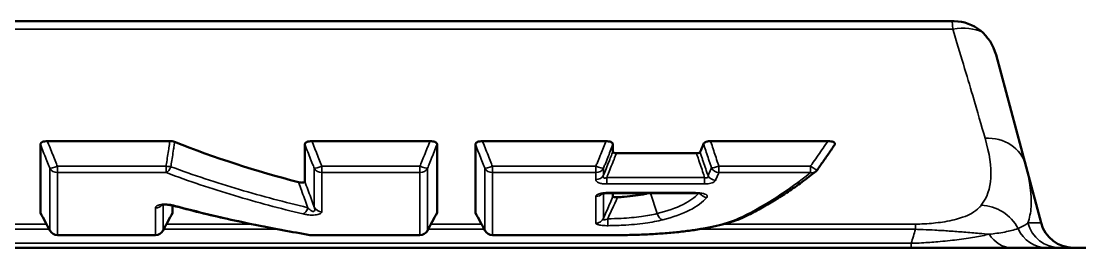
# Model space of a CAD drawing. Header units: millimetres. Extents: x 0 to 1485, y 0 to 1050.
# Drawn here: x 930.6 to 1056.8, y 837.9 to 864.9 of the extents above; entities that cross this region are included whole.
import ezdxf

# ---------------------------------------------------------------- set-up
doc = ezdxf.new("R2010")
doc.units = ezdxf.units.MM
doc.header["$LTSCALE"] = 2.5
doc.layers.add('Sichtbar (ISO)', color=7, linetype='Continuous', lineweight=50)
doc.layers.add('Sichtbar schmal (ISO)', color=7, linetype='Continuous', lineweight=35)

msp = doc.modelspace()

# ---------------------------------------------------------------- linework, layer by layer
at = {"layer": 'Sichtbar (ISO)'}
for p, q in [((1041.851, 864.934), (798.441, 864.934)), ((1046.847, 860.907), (1052.209, 840.898)), ((932.84, 842.127), (932.84, 850.25)), ((933.681, 850.645), (933.997, 850.645)), ((933.997, 850.645), (948.29, 850.645)), ((964.386, 845.842), (964.386, 850.25)), ((965.227, 850.645), (965.543, 850.645)), ((965.543, 850.645), (979.002, 850.645)), ((979.002, 850.645), (979.318, 850.645)), ((980.159, 850.25), (980.159, 842.127)), ((984.734, 842.127), (984.734, 850.25)), ((985.575, 850.645), (985.891, 850.645)), ((985.891, 850.645), (999.983, 850.645)), ((999.983, 850.645), (1000.299, 850.645)), ((1001.14, 850.25), (1001.14, 849.384)), ((1012.781, 850.645), (1012.922, 850.645)), ((1012.922, 850.645), (1025.709, 850.645)), ((1025.709, 850.645), (1026.784, 850.645)), ((1001.14, 849.384), (1001.14, 849.381)), ((1001.567, 849.2), (1011.104, 849.2)), ((1010.984, 844.448), (1000.499, 844.448)), ((1001.14, 844.448), (1001.14, 844.063)), ((948.613, 842.968), (948.613, 842.127)), ((946.578, 839.439), (934.875, 839.439)), ((978.124, 839.439), (965.167, 839.439)), ((986.769, 839.439), (1001.146, 839.439)), ((803.573, 837.934), (1036.718, 837.934)), ((1036.718, 837.934), (1048.734, 837.934)), ((1048.734, 837.934), (1052.961, 837.934)), ((1052.961, 837.934), (1054.44, 837.934)), ((1054.44, 837.934), (1056.072, 837.934)), ((1069.934, 837.934), (1056.072, 837.934))]:
    msp.add_line(p, q, dxfattribs=at)
for centre, radius, start, end in [((1024.705, 847.803), 1, 308.70936, 325.01281), ((934.875, 840.439), 1, 208.25019, 270), ((946.578, 840.439), 1, 270, 331.74981), ((978.124, 840.439), 1, 270, 331.74981), ((986.769, 840.439), 1, 208.25019, 270), ((1056.072, 841.934), 4, 195, 270), ((965.167, 840.439), 1, 260.37558, 270)]:
    msp.add_arc(centre, radius, start, end, dxfattribs=at)
for centre, major_axis, ratio, start_param, end_param in [((1042.018, 859.613), (-1.383, 5.161), 0.9357712, 4.712389, 6.0375111), ((3174.25, 1511.367), (-2416.097, 19.031), 0.7503973, 0.388556, 0.3898274), ((-1292.796, 1511.367), (2416.097, 19.031), 0.7503973, 5.893358, 5.8946293), ((-1265.091, 1512.525), (2420.238, 19.045), 0.7503987, 5.8933648, 5.8946339), ((3226.144, 1511.367), (-2416.097, 19.031), 0.7503973, 0.388556, 0.3898274)]:
    msp.add_ellipse(centre, major_axis=major_axis, ratio=ratio, start_param=start_param, end_param=end_param, dxfattribs=at)
for points, knots in [([(932.84, 850.25), (932.84, 850.31), (932.864, 850.37), (932.961, 850.47), (933.022, 850.511), (933.175, 850.576), (933.26, 850.601), (933.458, 850.636), (933.569, 850.645), (933.681, 850.645)], [0, 0, 0, 0, 0.0424652, 0.0424652, 0.07630631, 0.07630631, 0.10723055, 0.10723055, 0.14101737, 0.14101737, 0.14101737, 0.14101737]), ([(948.29, 850.645), (948.312, 850.645), (948.333, 850.644), (948.38, 850.643), (948.405, 850.641), (948.482, 850.636), (948.533, 850.63), (948.685, 850.605), (948.777, 850.579), (948.858, 850.548)], [-0.062688463, -0.062688463, -0.062688463, -0.062688463, -0.056284919, -0.056284919, -0.048683409, -0.048683409, -0.032757409, -0.032757409, 0, 0, 0, 0]), ([(964.386, 850.25), (964.386, 850.31), (964.41, 850.37), (964.507, 850.47), (964.568, 850.511), (964.72, 850.576), (964.805, 850.601), (965.004, 850.636), (965.115, 850.645), (965.227, 850.645)], [0, 0, 0, 0, 0.04246391, 0.04246391, 0.07630496, 0.07630496, 0.10722979, 0.10722979, 0.14101735, 0.14101735, 0.14101735, 0.14101735]), ([(979.318, 850.645), (979.431, 850.645), (979.543, 850.636), (979.742, 850.6), (979.827, 850.575), (979.974, 850.512), (980.032, 850.474), (980.103, 850.404), (980.123, 850.375), (980.152, 850.314), (980.159, 850.282), (980.159, 850.25)], [0, 0, 0, 0, 0.03402974, 0.03402974, 0.06489151, 0.06489151, 0.09648324, 0.09648324, 0.11798013, 0.11798013, 0.14053792, 0.14053792, 0.14053792, 0.14053792]), ([(984.734, 850.25), (984.734, 850.31), (984.758, 850.37), (984.855, 850.47), (984.916, 850.511), (985.069, 850.576), (985.154, 850.601), (985.352, 850.636), (985.463, 850.645), (985.575, 850.645)], [0, 0, 0, 0, 0.04246519, 0.04246519, 0.07630631, 0.07630631, 0.10723055, 0.10723055, 0.14101737, 0.14101737, 0.14101737, 0.14101737]), ([(1000.299, 850.645), (1000.412, 850.645), (1000.524, 850.636), (1000.723, 850.6), (1000.808, 850.575), (1000.955, 850.512), (1001.013, 850.474), (1001.083, 850.404), (1001.104, 850.375), (1001.133, 850.314), (1001.14, 850.282), (1001.14, 850.25)], [0, 0, 0, 0, 0.03402935, 0.03402935, 0.06489213, 0.06489213, 0.09648156, 0.09648156, 0.11798145, 0.11798145, 0.14053791, 0.14053791, 0.14053791, 0.14053791]), ([(1011.945, 850.322), (1011.968, 850.378), (1012.014, 850.432), (1012.144, 850.52), (1012.22, 850.555), (1012.378, 850.603), (1012.452, 850.618), (1012.612, 850.64), (1012.696, 850.645), (1012.781, 850.645)], [0, 0, 0, 0, 0.03997432, 0.03997432, 0.07314265, 0.07314265, 0.09802306, 0.09802306, 0.12351207, 0.12351207, 0.12351207, 0.12351207]), ([(1025.524, 847.23), (1025.661, 847.426), (1025.798, 847.622), (1026.071, 848.013), (1026.208, 848.209), (1026.481, 848.602), (1026.617, 848.798), (1026.889, 849.19), (1027.025, 849.387), (1027.297, 849.78), (1027.433, 849.977), (1027.569, 850.173)], [0.06592646, 0.06592646, 0.06592646, 0.06592646, 0.13802126, 0.13802126, 0.21011607, 0.21011607, 0.28221087, 0.28221087, 0.35430567, 0.35430567, 0.42640047, 0.42640047, 0.42640047, 0.42640047]), ([(1026.784, 850.645), (1026.912, 850.645), (1027.041, 850.636), (1027.251, 850.598), (1027.333, 850.576), (1027.467, 850.518), (1027.517, 850.486), (1027.592, 850.41), (1027.612, 850.368), (1027.62, 850.283), (1027.608, 850.24), (1027.58, 850.19), (1027.574, 850.182), (1027.569, 850.173)], [0, 0, 0, 0, 0.03861816, 0.03861816, 0.06823082, 0.06823082, 0.09560049, 0.09560049, 0.12567971, 0.12567971, 0.15608226, 0.15608226, 0.16228848, 0.16228848, 0.16228848, 0.16228848]), ([(1001.14, 849.381), (1001.14, 849.353), (1001.151, 849.326), (1001.199, 849.281), (1001.23, 849.262), (1001.306, 849.232), (1001.349, 849.221), (1001.451, 849.204), (1001.509, 849.2), (1001.567, 849.2)], [0, 0, 0, 0, 0.020586074, 0.020586074, 0.037426732, 0.037426732, 0.053080929, 0.053080929, 0.070671302, 0.070671302, 0.070671302, 0.070671302]), ([(1011.104, 849.2), (1011.161, 849.2), (1011.218, 849.205), (1011.32, 849.221), (1011.365, 849.233), (1011.435, 849.261), (1011.462, 849.276), (1011.505, 849.31), (1011.52, 849.328), (1011.528, 849.348)], [0, 0, 0, 0, 0.017280279, 0.017280279, 0.033275331, 0.033275331, 0.047278061, 0.047278061, 0.061972164, 0.061972164, 0.061972164, 0.061972164]), ([(1017.09, 841.746), (1017.638, 842.021), (1018.186, 842.31), (1019.284, 842.916), (1019.833, 843.233), (1020.933, 843.899), (1021.483, 844.248), (1022.582, 844.979), (1023.132, 845.361), (1024.232, 846.164), (1024.781, 846.583), (1025.33, 847.023)], [-0.0004512, -0.0004512, -0.0004512, -0.0004512, 0.3537158, 0.3537158, 0.7078827, 0.7078827, 1.0620497, 1.0620497, 1.4162166, 1.4162166, 1.7703836, 1.7703836, 1.7703836, 1.7703836]), ([(963.745, 845.717), (963.78, 845.711), (963.816, 845.706), (963.905, 845.696), (963.961, 845.693), (964.063, 845.694), (964.107, 845.697), (964.187, 845.708), (964.222, 845.715), (964.287, 845.735), (964.314, 845.748), (964.352, 845.774), (964.365, 845.786), (964.382, 845.813), (964.386, 845.827), (964.386, 845.842)], [0.01476808, 0.01476808, 0.01476808, 0.01476808, 0.02821998, 0.02821998, 0.04835489, 0.04835489, 0.06437095, 0.06437095, 0.07975898, 0.07975898, 0.09786259, 0.09786259, 0.11355612, 0.11355612, 0.13067575, 0.13067575, 0.13067575, 0.13067575]), ([(1000.499, 844.448), (1000.399, 844.448), (1000.299, 844.444), (1000.12, 844.429), (1000.04, 844.418), (999.919, 844.396), (999.874, 844.386), (999.814, 844.368), (999.794, 844.362), (999.779, 844.355), (999.776, 844.354), (999.776, 844.354)], [0, 0, 0, 0, 0.03802115, 0.03802115, 0.07342191, 0.07342191, 0.10089141, 0.10089141, 0.12235482, 0.12235482, 0.13364832, 0.13364832, 0.13364832, 0.13364832]), ([(1001.164, 844.025), (1001.167, 844.022), (1001.172, 844.02), (1001.198, 844.004), (1001.229, 843.993), (1001.307, 843.975), (1001.352, 843.967), (1001.447, 843.958), (1001.495, 843.955), (1001.595, 843.954), (1001.647, 843.955), (1001.698, 843.957)], [0.015993662, 0.015993662, 0.015993662, 0.015993662, 0.019708529, 0.019708529, 0.036656006, 0.036656006, 0.052875661, 0.052875661, 0.067550876, 0.067550876, 0.083087219, 0.083087219, 0.083087219, 0.083087219]), ([(1001.698, 843.957), (1001.962, 843.971), (1002.223, 843.988), (1003.409, 844.082), (1004.266, 844.201), (1005.14, 844.389), (1005.265, 844.418), (1005.387, 844.448)], [-2.32658772, -2.32658772, -2.32658772, -2.32658772, -2.24547948, -2.24547948, -1.95137219, -1.95137219, -1.9003162, -1.9003162, -1.9003162, -1.9003162]), ([(1011.746, 844.354), (1011.746, 844.354), (1011.746, 844.354), (1011.746, 844.355), (1011.74, 844.357), (1011.717, 844.365), (1011.699, 844.371), (1011.65, 844.384), (1011.616, 844.392), (1011.528, 844.409), (1011.471, 844.418), (1011.331, 844.434), (1011.244, 844.441), (1011.098, 844.447), (1011.041, 844.448), (1010.984, 844.448)], [0.1213347, 0.1213347, 0.1213347, 0.1213347, 0.12210708, 0.12210708, 0.13698812, 0.13698812, 0.15397244, 0.15397244, 0.17472179, 0.17472179, 0.20110182, 0.20110182, 0.23518739, 0.23518739, 0.25632285, 0.25632285, 0.25632285, 0.25632285]), ([(948.599, 842.972), (948.49, 843.001), (948.366, 843.028), (948.108, 843.066), (947.976, 843.079), (947.763, 843.087), (947.68, 843.087), (947.548, 843.081), (947.496, 843.076), (947.41, 843.066), (947.375, 843.06), (947.319, 843.048), (947.297, 843.043), (947.265, 843.034), (947.255, 843.03), (947.251, 843.028), (947.251, 843.028), (947.251, 843.028)], [0, 0, 0, 0, 0.058286, 0.058286, 0.11040459, 0.11040459, 0.14323275, 0.14323275, 0.16711461, 0.16711461, 0.18735142, 0.18735142, 0.20647112, 0.20647112, 0.22589373, 0.22589373, 0.22983547, 0.22983547, 0.22983547, 0.22983547]), ([(965, 839.453), (963.91, 839.638), (962.818, 839.832), (960.635, 840.238), (959.542, 840.45), (957.356, 840.896), (956.263, 841.128), (954.075, 841.616), (952.98, 841.87), (950.79, 842.403), (949.694, 842.681), (948.599, 842.972)], [0, 0, 0, 0, 0.4389625, 0.4389625, 0.8779251, 0.8779251, 1.3168876, 1.3168876, 1.7558502, 1.7558502, 2.1948127, 2.1948127, 2.1948127, 2.1948127]), ([(1001.146, 839.439), (1001.8, 839.439), (1002.455, 839.446), (1003.755, 839.474), (1004.4, 839.496), (1005.674, 839.555), (1006.302, 839.592), (1007.532, 839.68), (1008.135, 839.732), (1009.308, 839.851), (1009.879, 839.918), (1010.982, 840.067), (1011.516, 840.15), (1012.54, 840.331), (1013.031, 840.429), (1014.437, 840.75), (1015.285, 840.996), (1016.411, 841.427), (1016.762, 841.58), (1017.09, 841.746)], [0, 0, 0, 0, 0.1939959, 0.1939959, 0.3879918, 0.3879918, 0.5819876, 0.5819876, 0.7759835, 0.7759835, 0.9699794, 0.9699794, 1.1639753, 1.1639753, 1.3579712, 1.3579712, 1.7459629, 1.7459629, 1.939612, 1.939612, 1.939612, 1.939612])]:
    msp.add_open_spline(points, degree=3, knots=knots, dxfattribs=at)
for points in [[(948.858, 850.548), (953.63, 848.659), (958.594, 847.075), (963.632, 845.742)], [(1011.544, 849.384), (1011.679, 849.689), (1011.813, 850.002), (1011.945, 850.322)], [(1011.528, 849.348), (1011.534, 849.36), (1011.539, 849.372), (1011.544, 849.384)], [(963.632, 845.742), (963.669, 845.732), (963.706, 845.724), (963.745, 845.717)], [(1001.14, 844.063), (1001.14, 844.05), (1001.147, 844.037), (1001.164, 844.025)], [(932.846, 842.107), (932.842, 842.114), (932.84, 842.12), (932.84, 842.127)], [(948.613, 842.127), (948.613, 842.12), (948.611, 842.114), (948.608, 842.107)], [(980.159, 842.127), (980.159, 842.12), (980.157, 842.114), (980.154, 842.107)], [(984.74, 842.107), (984.736, 842.114), (984.734, 842.12), (984.734, 842.127)]]:
    msp.add_open_spline(points, degree=3, dxfattribs=at)
at = {"layer": 'Sichtbar schmal (ISO)'}
for p, q in [((1041.686, 864.003), (798.606, 864.003)), ((1041.593, 864.934), (1041.686, 864.003)), ((947.836, 847.652), (934.874, 847.652)), ((934.874, 846.891), (934.874, 847.652)), ((947.836, 847.652), (947.836, 846.891)), ((978.125, 847.652), (966.419, 847.652)), ((966.419, 846.891), (966.419, 847.652)), ((978.125, 847.652), (978.125, 846.891)), ((999.106, 847.652), (986.768, 847.652)), ((986.768, 846.891), (986.768, 847.652)), ((999.106, 847.652), (999.106, 846.891)), ((1024.705, 847.652), (1013.777, 847.652)), ((1013.777, 846.891), (1013.777, 847.652)), ((1024.705, 847.652), (1024.705, 846.891)), ((934.874, 846.891), (947.836, 846.891)), ((966.419, 846.891), (978.125, 846.891)), ((986.768, 846.891), (999.106, 846.891)), ((1012.081, 846.313), (1000.401, 846.313)), ((1000.401, 845.536), (1000.401, 846.313)), ((1012.081, 845.536), (1012.081, 846.313)), ((1013.777, 846.891), (1024.705, 846.891)), ((1000.401, 845.536), (1012.081, 845.536)), ((1000.499, 844.448), (1000.499, 844.508)), ((1010.984, 844.508), (1000.499, 844.508)), ((1005.622, 844.448), (1006.409, 842.007)), ((1010.984, 844.448), (1010.984, 844.508)), ((927.203, 840.137), (933.902, 840.137)), ((933.566, 840.762), (927.539, 840.762)), ((947.552, 840.137), (961.179, 840.137)), ((958.014, 840.762), (947.887, 840.762)), ((979.097, 840.137), (985.796, 840.137)), ((985.46, 840.762), (979.433, 840.762)), ((1011.416, 840.137), (1037.219, 840.137)), ((1037.219, 840.762), (1014.412, 840.762)), ((1037.219, 840.137), (1037.219, 840.762)), ((1052.209, 840.898), (1050.626, 840.898)), ((934.875, 839.439), (934.875, 839.457)), ((946.578, 839.457), (934.875, 839.457)), ((946.578, 839.457), (946.578, 839.439)), ((965.167, 839.439), (965.167, 839.457)), ((978.124, 839.457), (965.167, 839.457)), ((978.124, 839.457), (978.124, 839.439)), ((986.769, 839.439), (986.769, 839.457)), ((1036.718, 838.469), (803.573, 838.469)), ((1036.718, 837.934), (1036.718, 838.469))]:
    msp.add_line(p, q, dxfattribs=at)
for centre, major_axis, ratio, start_param, end_param in [((1041.686, 860.85), (4.83, 1.294), 0.6173323, 0.6037734, 1.406867), ((1045.529, 846.508), (4.83, 1.294), 0.8897743, 0, 1.3367512), ((934.874, 847.803), (-0.928, -0.372), 0.1411099, 0.1765685, 1.5143897), ((934.874, 847.803), (-1, -0.001), 0.9124179, 0.4388523, 1.56972), ((947.836, 847.803), (-0.989, 0.15), 0.1500647, 1.5935871, 2.2132631), ((947.836, 847.803), (-0.346, -0.938), 0.6110944, 0.5433783, 1.5738304), ((966.419, 847.803), (-0.928, -0.372), 0.1411099, 0.1765685, 1.5143897), ((966.419, 847.803), (-1, -0.001), 0.9124179, 0.4388523, 1.56972), ((978.125, 847.803), (0.928, -0.372), 0.1411099, 4.7687956, 6.1066168), ((978.125, 847.803), (-1, 0.001), 0.9124179, 1.5718726, 2.7027404), ((986.768, 847.803), (-0.928, -0.372), 0.1411099, 0.1765685, 1.5143897), ((986.768, 847.803), (-1, -0.001), 0.9124179, 0.4388523, 1.56972), ((999.106, 847.803), (0.928, -0.372), 0.1411099, 4.7687956, 6.1066168), ((999.106, 847.803), (-1, 0.001), 0.9124179, 1.5718726, 2.7027404), ((1013.777, 847.803), (-0.948, -0.317), 0.144083, 0.3354652, 1.5226612), ((1013.777, 847.803), (-0.917, 0.398), 0.8983742, 0.8355872, 1.9423505), ((1024.705, 847.803), (0.819, -0.573), 0.1247964, 4.7995097, 6.2831853), ((999.105, 846.979), (-1, 0.001), 0.9227965, 1.5716703, 2.7037762), ((1013.364, 846.883), (0.907, -0.422), 0.9096475, 3.9998253, 5.1130346), ((1024.705, 847.803), (0.625, -0.78), 0.8125943, 5.5047108, 6.2831853), ((999.104, 844.995), (1, 0), 0.9449963, 4.7127786, 5.5788862), ((1012.345, 844.882), (-0.763, 0.646), 0.9125317, 1.2759705, 2.2283158), ((946.577, 843.648), (1, 0), 0.9579314, 4.7124459, 5.6198287), ((948.855, 843.939), (-0.257, -0.967), 0.6381774, 0, 0.3942228), ((964.144, 842.93), (-0.232, -0.973), 0.6442695, 0.3543775, 1.5002658), ((966.422, 843.2), (-1, 0), 0.9618629, 0.4363975, 1.5708524), ((1045.076, 838.12), (-4.014, 2.981), 0.9663281, 4.2448553, 5.3349216), ((999.104, 841.853), (1, 0), 0.9726165, 4.7119776, 5.8459772), ((1000.552, 841.545), (0.009, -1), 0.0379431, 4.8646054, 6.0583227), ((1007.072, 842.24), (0.248, -0.969), 0.7015723, 4.7732317, 5.9331978), ((1016.64, 842.639), (0.451, -0.892), 0.8620247, 5.7524979, 6.2809002), ((934.875, 840.439), (1, -0.001), 0.9822514, 3.5804957, 4.7132274), ((934.875, 840.439), (-0.881, -0.473), 0.6116387, 6.1822643, 6.2831853), ((946.578, 840.439), (1, 0.001), 0.9822514, 4.7115506, 5.8442822), ((946.578, 840.439), (0.881, -0.473), 0.6116387, 0, 0.100921), ((978.124, 840.439), (1, 0.001), 0.9822514, 4.7115506, 5.8442822), ((978.124, 840.439), (0.881, -0.473), 0.6116387, 0, 0.100921), ((986.769, 840.439), (1, -0.001), 0.9822514, 3.5804957, 4.7132274), ((986.769, 840.439), (-0.881, -0.473), 0.6116387, 6.1822643, 6.2831853), ((1052.961, 841.934), (0, -4), 0.9673104, 5.1499951, 6.2831853), ((1054.44, 841.934), (0, -4), 0.98712, 4.9741884, 6.2831853), ((965.167, 840.439), (-0.167, -0.986), 0.6587287, 0, 0.2519582), ((1001.147, 840.439), (-0.001, -1), 0.0029742, 0.0000107, 0.1886875), ((1048.734, 841.934), (0, -4), 0.8471969, 5.3522162, 6.2831853)]:
    msp.add_ellipse(centre, major_axis=major_axis, ratio=ratio, start_param=start_param, end_param=end_param, dxfattribs=at)
for points, knots in [([(1041.686, 864.003), (1042.58, 861.047), (1043.369, 858.403), (1044.611, 854.174), (1045.1, 852.483), (1045.529, 850.988)], [-2.4063449, -2.4063449, -2.4063449, -2.4063449, -1.0888693, -1.0888693, 0, 0, 0, 0]), ([(932.84, 850.25), (932.956, 849.958), (933.072, 849.666), (933.304, 849.083), (933.42, 848.791), (933.536, 848.5), (933.644, 848.229), (933.751, 847.959), (933.896, 847.598), (933.932, 847.506), (933.969, 847.415)], [0, 0, 0, 0, 0.09506285, 0.09506285, 0.19012569, 0.19012569, 0.19012569, 0.27823391, 0.27823391, 0.30805596, 0.30805596, 0.30805596, 0.30805596]), ([(934.874, 847.652), (934.837, 847.743), (934.801, 847.834), (934.656, 848.196), (934.548, 848.466), (934.441, 848.736), (934.324, 849.027), (934.208, 849.319), (933.976, 849.902), (933.86, 850.193), (933.745, 850.485), (933.724, 850.538), (933.702, 850.591), (933.681, 850.645)], [-0.30805596, -0.30805596, -0.30805596, -0.30805596, -0.27823391, -0.27823391, -0.19012569, -0.19012569, -0.19012569, -0.09506285, -0.09506285, 0, 0, 0, 0.01738537, 0.01738537, 0.01738537, 0.01738537]), ([(948.171, 849.857), (948.164, 849.812), (948.158, 849.768), (948.106, 849.429), (948.062, 849.136), (948.017, 848.842), (947.973, 848.554), (947.93, 848.267), (947.87, 847.87), (947.853, 847.761), (947.836, 847.652)], [0.0764619, 0.0764619, 0.0764619, 0.0764619, 0.09014602, 0.09014602, 0.18029205, 0.18029205, 0.18029205, 0.26857838, 0.26857838, 0.30206195, 0.30206195, 0.30206195, 0.30206195]), ([(948.29, 850.645), (948.288, 850.631), (948.286, 850.618), (948.284, 850.604), (948.247, 850.355), (948.209, 850.106), (948.171, 849.857)], [-0.004127283, -0.004127283, -0.004127283, -0.004127283, 0, 0, 0, 0.076461895, 0.076461895, 0.076461895, 0.076461895]), ([(948.411, 847.595), (948.427, 847.704), (948.444, 847.813), (948.504, 848.21), (948.548, 848.497), (948.591, 848.785), (948.636, 849.079), (948.68, 849.373), (948.74, 849.767), (948.755, 849.868), (948.77, 849.968)], [-0.30206195, -0.30206195, -0.30206195, -0.30206195, -0.26857838, -0.26857838, -0.18029205, -0.18029205, -0.18029205, -0.09014602, -0.09014602, -0.05923698, -0.05923698, -0.05923698, -0.05923698]), ([(964.386, 850.25), (964.501, 849.96), (964.616, 849.67), (964.847, 849.09), (964.962, 848.8), (965.077, 848.51), (965.186, 848.238), (965.294, 847.966), (965.44, 847.601), (965.477, 847.508), (965.515, 847.415)], [0, 0, 0, 0, 0.09448955, 0.09448955, 0.1889791, 0.1889791, 0.1889791, 0.27766061, 0.27766061, 0.30805596, 0.30805596, 0.30805596, 0.30805596]), ([(966.419, 847.652), (966.382, 847.745), (966.345, 847.838), (966.199, 848.203), (966.09, 848.475), (965.982, 848.746), (965.866, 849.036), (965.751, 849.326), (965.521, 849.905), (965.405, 850.195), (965.29, 850.485), (965.269, 850.538), (965.248, 850.591), (965.227, 850.645)], [-0.30805596, -0.30805596, -0.30805596, -0.30805596, -0.27766061, -0.27766061, -0.1889791, -0.1889791, -0.1889791, -0.09448955, -0.09448955, 0, 0, 0, 0.01738537, 0.01738537, 0.01738537, 0.01738537]), ([(979.318, 850.645), (979.297, 850.591), (979.276, 850.538), (979.254, 850.485), (979.139, 850.193), (979.023, 849.902), (978.791, 849.319), (978.675, 849.027), (978.559, 848.736), (978.451, 848.466), (978.343, 848.196), (978.198, 847.835), (978.162, 847.743), (978.125, 847.652)], [-0.01738537, -0.01738537, -0.01738537, -0.01738537, 0, 0, 0, 0.09505067, 0.09505067, 0.19010133, 0.19010133, 0.19010133, 0.27822173, 0.27822173, 0.30805596, 0.30805596, 0.30805596, 0.30805596]), ([(979.03, 847.415), (979.067, 847.506), (979.103, 847.598), (979.248, 847.959), (979.355, 848.23), (979.463, 848.5), (979.579, 848.791), (979.695, 849.083), (979.927, 849.666), (980.043, 849.958), (980.159, 850.25)], [-0.30805596, -0.30805596, -0.30805596, -0.30805596, -0.27822173, -0.27822173, -0.19010133, -0.19010133, -0.19010133, -0.09505067, -0.09505067, 0, 0, 0, 0]), ([(984.734, 850.25), (984.85, 849.958), (984.966, 849.666), (985.198, 849.083), (985.314, 848.791), (985.43, 848.5), (985.538, 848.229), (985.645, 847.959), (985.79, 847.598), (985.826, 847.506), (985.863, 847.415)], [0, 0, 0, 0, 0.09506285, 0.09506285, 0.19012569, 0.19012569, 0.19012569, 0.27823391, 0.27823391, 0.30805596, 0.30805596, 0.30805596, 0.30805596]), ([(986.768, 847.652), (986.731, 847.743), (986.695, 847.834), (986.55, 848.196), (986.442, 848.466), (986.335, 848.736), (986.218, 849.027), (986.102, 849.319), (985.87, 849.902), (985.754, 850.193), (985.639, 850.485), (985.618, 850.538), (985.596, 850.591), (985.575, 850.645)], [-0.30805596, -0.30805596, -0.30805596, -0.30805596, -0.27823391, -0.27823391, -0.19012569, -0.19012569, -0.19012569, -0.09506285, -0.09506285, 0, 0, 0, 0.01738537, 0.01738537, 0.01738537, 0.01738537]), ([(1000.299, 850.645), (1000.277, 850.591), (1000.256, 850.538), (1000.235, 850.485), (1000.131, 850.223), (1000.027, 849.961), (999.819, 849.437), (999.714, 849.175), (999.61, 848.913), (999.503, 848.646), (999.397, 848.379), (999.229, 847.959), (999.167, 847.805), (999.106, 847.652)], [-0.01738537, -0.01738537, -0.01738537, -0.01738537, 0, 0, 0, 0.08544688, 0.08544688, 0.17089377, 0.17089377, 0.17089377, 0.25798655, 0.25798655, 0.30805596, 0.30805596, 0.30805596, 0.30805596]), ([(1000.011, 847.415), (1000.072, 847.568), (1000.134, 847.722), (1000.301, 848.142), (1000.408, 848.409), (1000.514, 848.677), (1000.619, 848.939), (1000.723, 849.201), (1000.931, 849.725), (1001.036, 849.988), (1001.14, 850.25)], [-0.30805596, -0.30805596, -0.30805596, -0.30805596, -0.25798655, -0.25798655, -0.17089377, -0.17089377, -0.17089377, -0.08544688, -0.08544688, 0, 0, 0, 0]), ([(1011.945, 850.322), (1012.034, 850.053), (1012.123, 849.784), (1012.302, 849.246), (1012.392, 848.976), (1012.481, 848.707), (1012.58, 848.41), (1012.679, 848.112), (1012.818, 847.696), (1012.857, 847.578), (1012.897, 847.459)], [0, 0, 0, 0, 0.08595506, 0.08595506, 0.17191012, 0.17191012, 0.17191012, 0.26689933, 0.26689933, 0.30480724, 0.30480724, 0.30480724, 0.30480724]), ([(1013.777, 847.652), (1013.738, 847.77), (1013.698, 847.889), (1013.559, 848.305), (1013.46, 848.602), (1013.361, 848.899), (1013.271, 849.168), (1013.182, 849.437), (1013.003, 849.975), (1012.913, 850.244), (1012.824, 850.513), (1012.81, 850.557), (1012.795, 850.601), (1012.781, 850.645)], [-0.30480724, -0.30480724, -0.30480724, -0.30480724, -0.26689933, -0.26689933, -0.17191012, -0.17191012, -0.17191012, -0.08595506, -0.08595506, 0, 0, 0, 0.01398677, 0.01398677, 0.01398677, 0.01398677]), ([(1026.784, 850.645), (1026.739, 850.58), (1026.694, 850.515), (1026.649, 850.45), (1026.453, 850.166), (1026.257, 849.881), (1025.863, 849.313), (1025.666, 849.029), (1025.468, 848.746), (1025.279, 848.474), (1025.089, 848.202), (1024.835, 847.837), (1024.77, 847.745), (1024.705, 847.652)], [-0.43321635, -0.43321635, -0.43321635, -0.43321635, -0.40938564, -0.40938564, -0.40938564, -0.30487972, -0.30487972, -0.2003738, -0.2003738, -0.2003738, -0.1001869, -0.1001869, -0.06592646, -0.06592646, -0.06592646, -0.06592646]), ([(1045.529, 850.988), (1046.056, 849.151), (1046.293, 847.6), (1046.145, 844.976), (1045.76, 843.901), (1045.076, 843.009)], [-2.6764536, -2.6764536, -2.6764536, -2.6764536, -1.3382268, -1.3382268, 0, 0, 0, 0]), ([(1001.018, 849.078), (1000.932, 848.866), (1000.847, 848.654), (1000.643, 848.149), (1000.525, 847.857), (1000.406, 847.564), (1000.296, 847.291), (1000.185, 847.017), (1000.053, 846.691), (1000.032, 846.639), (1000.011, 846.587)], [0.0262827, 0.0262827, 0.0262827, 0.0262827, 0.09562219, 0.09562219, 0.19124439, 0.19124439, 0.19124439, 0.28077046, 0.28077046, 0.29779334, 0.29779334, 0.29779334, 0.29779334]), ([(1001.14, 849.381), (1001.131, 849.36), (1001.123, 849.34), (1001.115, 849.32), (1001.083, 849.239), (1001.05, 849.159), (1001.018, 849.078)], [-0.006658927, -0.006658927, -0.006658927, -0.006658927, 0, 0, 0, 0.026282699, 0.026282699, 0.026282699, 0.026282699]), ([(1011.705, 848.823), (1011.652, 848.981), (1011.598, 849.139), (1011.545, 849.298), (1011.539, 849.314), (1011.534, 849.331), (1011.528, 849.348)], [-0.050652489, -0.050652489, -0.050652489, -0.050652489, 0, 0, 0, 0.005310103, 0.005310103, 0.005310103, 0.005310103]), ([(1012.481, 846.535), (1012.46, 846.595), (1012.44, 846.656), (1012.324, 846.995), (1012.23, 847.274), (1012.135, 847.553), (1012.036, 847.844), (1011.938, 848.135), (1011.795, 848.558), (1011.75, 848.69), (1011.705, 848.823)], [-0.29481709, -0.29481709, -0.29481709, -0.29481709, -0.27546752, -0.27546752, -0.18610835, -0.18610835, -0.18610835, -0.09305418, -0.09305418, -0.05065249, -0.05065249, -0.05065249, -0.05065249]), ([(933.969, 847.415), (933.97, 845.839), (933.97, 844.524), (933.97, 842.012), (933.97, 840.915), (933.97, 840.022)], [-2.5736913, -2.5736913, -2.5736913, -2.5736913, -1.423065, -1.423065, 0, 0, 0, 0]), ([(964.753, 842.713), (962.03, 843.362), (959.306, 844.082), (953.856, 845.697), (951.131, 846.591), (948.411, 847.595)], [-2.192152, -2.192152, -2.192152, -2.192152, -1.096076, -1.096076, 0, 0, 0, 0]), ([(965.515, 847.415), (965.515, 846.48), (965.515, 845.637), (965.516, 844.106), (965.516, 843.418), (965.516, 842.793)], [-1.3649993, -1.3649993, -1.3649993, -1.3649993, -0.6824997, -0.6824997, 0, 0, 0, 0]), ([(979.03, 840.022), (979.029, 840.83), (979.029, 841.805), (979.029, 844.216), (979.029, 845.652), (979.03, 847.415)], [-2.5736913, -2.5736913, -2.5736913, -2.5736913, -1.2868457, -1.2868457, 0, 0, 0, 0]), ([(985.863, 847.415), (985.864, 845.839), (985.864, 844.525), (985.864, 842.013), (985.864, 840.916), (985.864, 840.022)], [-2.5736913, -2.5736913, -2.5736913, -2.5736913, -1.4233521, -1.4233521, 0, 0, 0, 0]), ([(1000.011, 846.587), (1000.011, 846.721), (1000.011, 846.857), (1000.011, 847.132), (1000.011, 847.273), (1000.011, 847.415)], [-0.20757588, -0.20757588, -0.20757588, -0.20757588, -0.10378794, -0.10378794, 0, 0, 0, 0]), ([(1000.401, 846.313), (1000.443, 846.416), (1000.485, 846.52), (1000.637, 846.897), (1000.748, 847.171), (1000.859, 847.445), (1000.977, 847.737), (1001.096, 848.03), (1001.233, 848.37), (1001.252, 848.418), (1001.272, 848.466)], [-0.3145814, -0.3145814, -0.3145814, -0.3145814, -0.28077046, -0.28077046, -0.19124439, -0.19124439, -0.19124439, -0.09562219, -0.09562219, -0.07994997, -0.07994997, -0.07994997, -0.07994997]), ([(1011.352, 848.466), (1011.367, 848.42), (1011.383, 848.374), (1011.497, 848.037), (1011.595, 847.746), (1011.694, 847.456), (1011.788, 847.176), (1011.883, 846.897), (1012.012, 846.516), (1012.047, 846.415), (1012.081, 846.313)], [0.07830317, 0.07830317, 0.07830317, 0.07830317, 0.09305418, 0.09305418, 0.18610835, 0.18610835, 0.18610835, 0.27546752, 0.27546752, 0.30805636, 0.30805636, 0.30805636, 0.30805636]), ([(1012.897, 847.459), (1012.828, 847.3), (1012.758, 847.143), (1012.62, 846.835), (1012.55, 846.684), (1012.481, 846.535)], [-0.23624672, -0.23624672, -0.23624672, -0.23624672, -0.11812336, -0.11812336, 0, 0, 0, 0]), ([(1050.626, 840.898), (1050.842, 841.478), (1050.975, 842.117), (1051.115, 844.2), (1050.886, 845.835), (1050.359, 847.802)], [0.6487644, 0.6487644, 0.6487644, 0.6487644, 1.3382268, 1.3382268, 2.6764536, 2.6764536, 2.6764536, 2.6764536]), ([(934.875, 839.457), (934.876, 840.352), (934.876, 841.452), (934.876, 843.978), (934.876, 845.301), (934.874, 846.891)], [0, 0, 0, 0, 1.423065, 1.423065, 2.5736913, 2.5736913, 2.5736913, 2.5736913]), ([(947.836, 846.891), (950.55, 845.877), (953.268, 844.974), (958.706, 843.345), (961.426, 842.62), (964.144, 841.966)], [0, 0, 0, 0, 1.096076, 1.096076, 2.192152, 2.192152, 2.192152, 2.192152]), ([(966.422, 842.238), (966.422, 842.865), (966.422, 843.558), (966.421, 845.099), (966.42, 845.948), (966.419, 846.891)], [0, 0, 0, 0, 0.6824997, 0.6824997, 1.3649993, 1.3649993, 1.3649993, 1.3649993]), ([(978.125, 846.891), (978.123, 845.113), (978.123, 843.668), (978.123, 841.244), (978.123, 840.266), (978.124, 839.457)], [0, 0, 0, 0, 1.2868457, 1.2868457, 2.5736913, 2.5736913, 2.5736913, 2.5736913]), ([(986.769, 839.457), (986.77, 840.352), (986.77, 841.453), (986.77, 843.979), (986.77, 845.301), (986.768, 846.891)], [0, 0, 0, 0, 1.4233521, 1.4233521, 2.5736913, 2.5736913, 2.5736913, 2.5736913]), ([(999.106, 846.891), (999.106, 846.748), (999.106, 846.606), (999.105, 846.328), (999.105, 846.191), (999.105, 846.056)], [0, 0, 0, 0, 0.10378794, 0.10378794, 0.20757588, 0.20757588, 0.20757588, 0.20757588]), ([(1000.401, 846.313), (1000.36, 846.291), (1000.321, 846.273), (1000.223, 846.238), (1000.168, 846.229), (1000.064, 846.239), (1000.022, 846.269), (999.973, 846.382), (999.98, 846.478), (1000.011, 846.587)], [-0.21069345, -0.21069345, -0.21069345, -0.21069345, -0.18211637, -0.18211637, -0.13639303, -0.13639303, -0.07695269, -0.07695269, 0, 0, 0, 0]), ([(1012.481, 846.535), (1012.486, 846.471), (1012.481, 846.414), (1012.437, 846.295), (1012.377, 846.253), (1012.232, 846.253), (1012.159, 846.274), (1012.081, 846.313)], [-0.18527948, -0.18527948, -0.18527948, -0.18527948, -0.13632099, -0.13632099, -0.0579874, -0.0579874, 0, 0, 0, 0]), ([(1013.364, 845.959), (1013.433, 846.109), (1013.502, 846.262), (1013.64, 846.572), (1013.709, 846.73), (1013.777, 846.891)], [0, 0, 0, 0, 0.11812336, 0.11812336, 0.23624672, 0.23624672, 0.23624672, 0.23624672]), ([(1024.705, 846.891), (1023.363, 845.802), (1022.018, 844.839), (1019.328, 843.115), (1017.984, 842.353), (1016.643, 841.674), (1016.642, 841.673), (1016.641, 841.673), (1016.64, 841.672)], [-1.7703836, -1.7703836, -1.7703836, -1.7703836, -0.8851918, -0.8851918, 0, 0, 0, 0.0005853, 0.0005853, 0.0005853, 0.0005853]), ([(963.661, 845.663), (963.769, 845.369), (963.877, 845.075), (964.103, 844.461), (964.221, 844.142), (964.34, 843.823), (964.454, 843.515), (964.568, 843.208), (964.706, 842.838), (964.729, 842.775), (964.753, 842.713)], [0.00959039, 0.00959039, 0.00959039, 0.00959039, 0.11633222, 0.11633222, 0.23266444, 0.23266444, 0.23266444, 0.34469567, 0.34469567, 0.36757178, 0.36757178, 0.36757178, 0.36757178]), ([(965.516, 842.793), (965.49, 842.86), (965.465, 842.928), (965.325, 843.302), (965.211, 843.609), (965.097, 843.917), (964.978, 844.236), (964.86, 844.555), (964.624, 845.195), (964.506, 845.515), (964.388, 845.836), (964.387, 845.838), (964.387, 845.84), (964.386, 845.842)], [-0.36927923, -0.36927923, -0.36927923, -0.36927923, -0.34469567, -0.34469567, -0.23266444, -0.23266444, -0.23266444, -0.11633222, -0.11633222, 0, 0, 0, 0.00071738, 0.00071738, 0.00071738, 0.00071738]), ([(999.105, 846.056), (999.105, 845.956), (999.163, 845.857), (999.388, 845.706), (999.527, 845.649), (999.823, 845.579), (999.967, 845.558), (1000.21, 845.539), (1000.305, 845.536), (1000.401, 845.536)], [0, 0, 0, 0, 0.07695269, 0.07695269, 0.13639303, 0.13639303, 0.18211637, 0.18211637, 0.21069345, 0.21069345, 0.21069345, 0.21069345]), ([(1012.081, 845.536), (1012.274, 845.536), (1012.468, 845.551), (1012.879, 845.623), (1013.076, 845.695), (1013.282, 845.837), (1013.335, 845.897), (1013.364, 845.959)], [0, 0, 0, 0, 0.0579874, 0.0579874, 0.13632099, 0.13632099, 0.18527948, 0.18527948, 0.18527948, 0.18527948]), ([(1000.499, 844.508), (1000.4, 844.508), (1000.3, 844.505), (1000.045, 844.488), (999.893, 844.469), (999.575, 844.406), (999.421, 844.356), (999.172, 844.222), (999.104, 844.135), (999.104, 844.05)], [0, 0, 0, 0, 0.02993735, 0.02993735, 0.07783711, 0.07783711, 0.14010679, 0.14010679, 0.21763973, 0.21763973, 0.21763973, 0.21763973]), ([(999.104, 844.05), (999.104, 843.426), (999.104, 842.855), (999.104, 841.803), (999.104, 841.323), (999.104, 840.881)], [0, 0, 0, 0, 0.5662474, 0.5662474, 1.1324948, 1.1324948, 1.1324948, 1.1324948]), ([(1000.01, 841.442), (1000.01, 841.882), (1000.01, 842.361), (1000.01, 843.356), (1000.01, 843.863), (1000.01, 844.412)], [-1.1324948, -1.1324948, -1.1324948, -1.1324948, -0.5662474, -0.5662474, -0.0561485, -0.0561485, -0.0561485, -0.0561485]), ([(1001.14, 844.063), (1001.024, 843.791), (1000.907, 843.517), (1000.672, 842.97), (1000.554, 842.696), (1000.436, 842.422), (1000.321, 842.156), (1000.205, 841.89), (1000.063, 841.563), (1000.037, 841.503), (1000.01, 841.442)], [-0.35853109, -0.35853109, -0.35853109, -0.35853109, -0.26743551, -0.26743551, -0.17633993, -0.17633993, -0.17633993, -0.08816996, -0.08816996, -0.06802063, -0.06802063, -0.06802063, -0.06802063]), ([(1000.516, 841.393), (1000.532, 841.427), (1000.548, 841.461), (1000.686, 841.761), (1000.809, 842.027), (1000.932, 842.293), (1001.058, 842.567), (1001.185, 842.842), (1001.382, 843.27), (1001.453, 843.425), (1001.524, 843.579)], [0.07692047, 0.07692047, 0.07692047, 0.07692047, 0.08816996, 0.08816996, 0.17633993, 0.17633993, 0.17633993, 0.26743551, 0.26743551, 0.31884758, 0.31884758, 0.31884758, 0.31884758]), ([(1001.524, 843.579), (1001.579, 843.699), (1001.634, 843.818), (1001.688, 843.937), (1001.691, 843.943), (1001.694, 843.95), (1001.698, 843.957)], [0.318847581, 0.318847581, 0.318847581, 0.318847581, 0.35853109, 0.35853109, 0.35853109, 0.360819562, 0.360819562, 0.360819562, 0.360819562]), ([(1011.372, 844.429), (1010.919, 843.931), (1010.29, 843.487), (1008.648, 842.673), (1007.607, 842.312), (1006.409, 842.007)], [-1.0450945, -1.0450945, -1.0450945, -1.0450945, -0.5427347, -0.5427347, 0, 0, 0, 0]), ([(1007.072, 841.27), (1008.321, 841.592), (1009.404, 841.973), (1011.177, 842.86), (1011.868, 843.366), (1012.345, 843.936)], [0, 0, 0, 0, 0.5427347, 0.5427347, 1.084842, 1.084842, 1.084842, 1.084842]), ([(1012.345, 843.936), (1012.396, 843.997), (1012.415, 844.062), (1012.351, 844.23), (1012.193, 844.329), (1011.685, 844.472), (1011.331, 844.508), (1010.984, 844.508)], [0, 0, 0, 0, 0.05850015, 0.05850015, 0.1521004, 0.1521004, 0.25632285, 0.25632285, 0.25632285, 0.25632285]), ([(948.855, 842.983), (948.76, 843.009), (948.658, 843.033), (948.375, 843.086), (948.184, 843.112), (947.72, 843.141), (947.437, 843.131), (946.991, 843.053), (946.83, 842.991), (946.62, 842.85), (946.577, 842.769), (946.577, 842.69)], [0, 0, 0, 0, 0.03857142, 0.03857142, 0.10028569, 0.10028569, 0.18051424, 0.18051424, 0.25518024, 0.25518024, 0.33705953, 0.33705953, 0.33705953, 0.33705953]), ([(946.577, 842.69), (946.577, 842.029), (946.577, 841.437), (946.578, 840.366), (946.578, 839.887), (946.578, 839.457)], [0, 0, 0, 0, 0.6842667, 0.6842667, 1.3685333, 1.3685333, 1.3685333, 1.3685333]), ([(947.484, 840.022), (947.484, 840.452), (947.484, 840.929), (947.483, 841.95), (947.483, 842.484), (947.483, 843.074)], [-1.3685333, -1.3685333, -1.3685333, -1.3685333, -0.6842667, -0.6842667, -0.0589503, -0.0589503, -0.0589503, -0.0589503]), ([(965.167, 839.457), (962.454, 839.92), (959.737, 840.438), (954.299, 841.605), (951.577, 842.254), (948.855, 842.983)], [0, 0, 0, 0, 1.0974064, 1.0974064, 2.1948127, 2.1948127, 2.1948127, 2.1948127]), ([(965.516, 842.793), (965.554, 842.665), (965.576, 842.544), (965.56, 842.358), (965.525, 842.29), (965.384, 842.246), (965.276, 842.28), (965.079, 842.402), (964.991, 842.473), (964.854, 842.603), (964.803, 842.657), (964.753, 842.713)], [-0.3371313, -0.3371313, -0.3371313, -0.3371313, -0.2551204, -0.2551204, -0.18055028, -0.18055028, -0.10030571, -0.10030571, -0.03857912, -0.03857912, 0, 0, 0, 0]), ([(1045.076, 843.009), (1045.005, 842.917), (1044.926, 842.826), (1044.596, 842.488), (1044.289, 842.255), (1043.601, 841.873), (1043.254, 841.717), (1042.55, 841.469), (1042.225, 841.371), (1041.515, 841.195), (1041.137, 841.116), (1040.383, 840.989), (1040.027, 840.939), (1039.314, 840.86), (1038.97, 840.829), (1038.333, 840.79), (1038.054, 840.777), (1037.586, 840.765), (1037.403, 840.762), (1037.219, 840.762)], [-1.6678853, -1.6678853, -1.6678853, -1.6678853, -1.5290106, -1.5290106, -1.1362516, -1.1362516, -0.8341293, -0.8341293, -0.6189933, -0.6189933, -0.4189725, -0.4189725, -0.2663704, -0.2663704, -0.1430458, -0.1430458, -0.0550176, -0.0550176, 0, 0, 0, 0]), ([(933.97, 840.022), (933.936, 840.085), (933.902, 840.148), (933.758, 840.416), (933.647, 840.622), (933.537, 840.828), (933.421, 841.044), (933.305, 841.261), (933.072, 841.694), (932.956, 841.91), (932.84, 842.127)], [-0.30205087, -0.30205087, -0.30205087, -0.30205087, -0.27504664, -0.27504664, -0.18647722, -0.18647722, -0.18647722, -0.09323861, -0.09323861, 0, 0, 0, 0]), ([(948.613, 842.127), (948.498, 841.912), (948.382, 841.696), (948.152, 841.266), (948.036, 841.051), (947.921, 840.835), (947.809, 840.628), (947.698, 840.421), (947.553, 840.15), (947.518, 840.086), (947.484, 840.022)], [0, 0, 0, 0, 0.09268184, 0.09268184, 0.18536369, 0.18536369, 0.18536369, 0.27448988, 0.27448988, 0.30205087, 0.30205087, 0.30205087, 0.30205087]), ([(964.144, 841.966), (964.24, 841.943), (964.342, 841.922), (964.624, 841.875), (964.815, 841.852), (965.279, 841.827), (965.562, 841.835), (966.008, 841.904), (966.169, 841.959), (966.379, 842.087), (966.422, 842.162), (966.422, 842.238)], [0, 0, 0, 0, 0.03857912, 0.03857912, 0.10030571, 0.10030571, 0.18055028, 0.18055028, 0.2551204, 0.2551204, 0.3371313, 0.3371313, 0.3371313, 0.3371313]), ([(980.159, 842.127), (980.043, 841.91), (979.927, 841.694), (979.694, 841.261), (979.578, 841.044), (979.462, 840.828), (979.352, 840.622), (979.241, 840.416), (979.097, 840.148), (979.063, 840.085), (979.03, 840.022)], [-0.36361607, -0.36361607, -0.36361607, -0.36361607, -0.27037749, -0.27037749, -0.17713891, -0.17713891, -0.17713891, -0.08856945, -0.08856945, -0.06156519, -0.06156519, -0.06156519, -0.06156519]), ([(985.864, 840.022), (985.83, 840.085), (985.796, 840.148), (985.652, 840.416), (985.541, 840.622), (985.431, 840.828), (985.315, 841.044), (985.199, 841.261), (984.966, 841.694), (984.85, 841.91), (984.734, 842.127)], [-0.30205087, -0.30205087, -0.30205087, -0.30205087, -0.27504352, -0.27504352, -0.18647097, -0.18647097, -0.18647097, -0.09323549, -0.09323549, 0, 0, 0, 0]), ([(1000.516, 841.393), (1000.493, 841.38), (1000.471, 841.368), (1000.34, 841.302), (1000.238, 841.265), (1000.098, 841.248), (1000.051, 841.257), (1000.003, 841.302), (999.994, 841.33), (999.996, 841.389), (1000.001, 841.414), (1000.01, 841.442)], [-0.22320113, -0.22320113, -0.22320113, -0.22320113, -0.20757721, -0.20757721, -0.13156302, -0.13156302, -0.07309057, -0.07309057, -0.02811176, -0.02811176, 0, 0, 0, 0]), ([(1006.409, 842.007), (1005.851, 841.867), (1005.217, 841.75), (1003.779, 841.556), (1002.966, 841.484), (1001.595, 841.413), (1001.057, 841.397), (1000.516, 841.393)], [-0.73472695, -0.73472695, -0.73472695, -0.73472695, -0.46882977, -0.46882977, -0.18031914, -0.18031914, 0, 0, 0, 0]), ([(1000.552, 840.57), (1001.153, 840.575), (1001.751, 840.593), (1003.272, 840.675), (1004.173, 840.758), (1005.761, 840.979), (1006.46, 841.112), (1007.072, 841.27), (1007.072, 841.27), (1007.072, 841.27), (1007.072, 841.27)], [0, 0, 0, 0, 0.18031914, 0.18031914, 0.46882977, 0.46882977, 0.73472699, 0.73472699, 0.73472699, 0.73478174, 0.73478174, 0.73478174, 0.73478174]), ([(1016.64, 841.672), (1015.654, 841.169), (1014.345, 840.753), (1011.629, 840.186), (1010.353, 839.993), (1007.501, 839.684), (1005.909, 839.574), (1003.239, 839.475), (1002.193, 839.456), (1001.147, 839.457)], [-1.9399588, -1.9399588, -1.9399588, -1.9399588, -1.2857417, -1.2857417, -0.8159368, -0.8159368, -0.3138218, -0.3138218, 0, 0, 0, 0]), ([(999.104, 840.881), (999.104, 840.859), (999.112, 840.837), (999.158, 840.781), (999.21, 840.748), (999.383, 840.68), (999.52, 840.647), (999.893, 840.591), (1000.143, 840.573), (1000.448, 840.569), (1000.5, 840.569), (1000.552, 840.57)], [0, 0, 0, 0, 0.02811176, 0.02811176, 0.07309057, 0.07309057, 0.13156302, 0.13156302, 0.20757721, 0.20757721, 0.22320113, 0.22320113, 0.22320113, 0.22320113]), ([(1037.219, 840.137), (1037.531, 840.129), (1037.842, 840.118), (1038.63, 840.087), (1039.096, 840.064), (1040.152, 840.007), (1040.718, 839.971), (1041.882, 839.891), (1042.459, 839.846), (1043.673, 839.748), (1044.276, 839.696), (1045.254, 839.611), (1045.651, 839.576), (1046.015, 839.545)], [0, 0, 0, 0, 0.0550176, 0.0550176, 0.14304576, 0.14304576, 0.26637037, 0.26637037, 0.41897253, 0.41897253, 0.61899325, 0.61899325, 0.78042209, 0.78042209, 0.78042209, 0.78042209]), ([(1049.456, 840.238), (1049.233, 840.151), (1048.974, 840.069), (1048.199, 839.868), (1047.622, 839.757), (1046.644, 839.619), (1046.34, 839.581), (1046.015, 839.545)], [0, 0, 0, 0, 0.337938, 0.337938, 0.8786389, 0.8786389, 1.1006716, 1.1006716, 1.1006716, 1.1006716]), ([(1050.626, 840.898), (1050.479, 840.778), (1050.308, 840.664), (1049.917, 840.444), (1049.698, 840.339), (1049.456, 840.238)], [0, 0, 0, 0, 0.35498076, 0.35498076, 0.70996152, 0.70996152, 0.70996152, 0.70996152]), ([(1001.147, 839.457), (1001.144, 839.457), (1001.142, 839.457), (1001.14, 839.457), (998.744, 839.457), (996.349, 839.457), (991.559, 839.457), (989.164, 839.457), (986.769, 839.457)], [-1.4377628, -1.4377628, -1.4377628, -1.4377628, -1.4370428, -1.4370428, -1.4370428, -0.7185214, -0.7185214, 0, 0, 0, 0]), ([(1046.015, 839.545), (1045.492, 839.431), (1044.919, 839.319), (1043.643, 839.101), (1042.938, 838.995), (1041.461, 838.806), (1040.697, 838.722), (1039.267, 838.598), (1038.624, 838.552), (1037.553, 838.497), (1037.135, 838.48), (1036.718, 838.469)], [-1.5409905, -1.5409905, -1.5409905, -1.5409905, -1.1650423, -1.1650423, -0.7812928, -0.7812928, -0.4293011, -0.4293011, -0.1651158, -0.1651158, 0, 0, 0, 0])]:
    msp.add_open_spline(points, degree=3, knots=knots, dxfattribs=at)
for points in [[(948.77, 849.968), (948.799, 850.162), (948.828, 850.355), (948.858, 850.548)], [(1001.272, 848.466), (1001.37, 848.711), (1001.469, 848.956), (1001.567, 849.2)], [(1011.104, 849.2), (1011.186, 848.956), (1011.269, 848.711), (1011.352, 848.466)], [(963.632, 845.742), (963.642, 845.716), (963.651, 845.689), (963.661, 845.663)], [(1037.219, 840.137), (1037.065, 839.581), (1036.897, 839.024), (1036.718, 838.469)]]:
    msp.add_open_spline(points, degree=3, dxfattribs=at)

doc.saveas('drawing.dxf')
